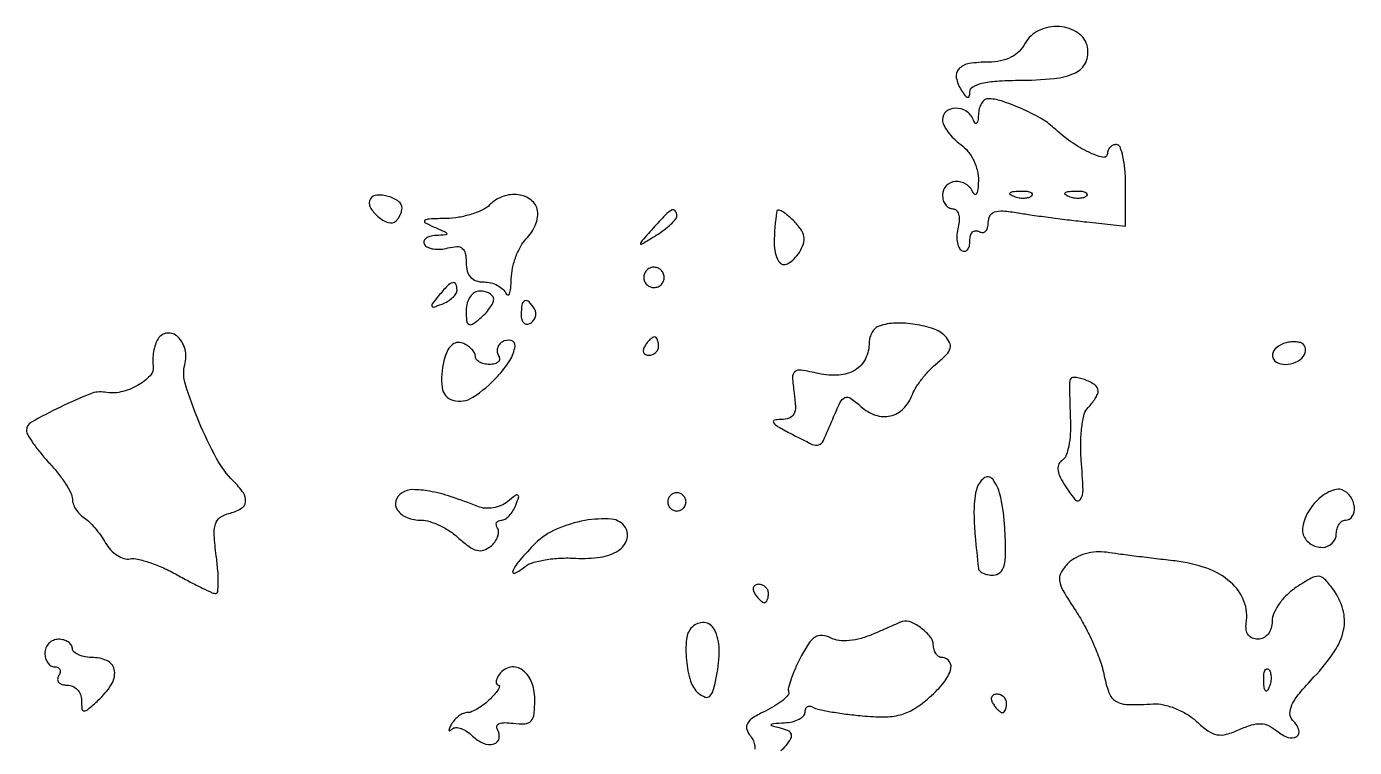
# Model space of a CAD drawing. Extents: x 0 to 5034, y 0 to 2560.
# Drawn here: x 679 to 824, y 2134.2 to 2212.9 of the extents above; entities that cross this region are included whole.
import ezdxf

# ---------------------------------------------------------------- set-up
doc = ezdxf.new("R2010")
doc.units = 0

msp = doc.modelspace()

# ---------------------------------------------------------------- linework, layer by layer
for points in [[(788.032075, 2211.059932, -0.075223), (787.367649, 2210.170438, -0.076235), (786.472585, 2209.522074, -0.069611), (785.352027, 2209.131071, -0.049222), (784.023833, 2209, 0.039154), (781.91424, 2208.834546, 0.161699), (780.792686, 2208.254694, 0.247935), (780.510508, 2207.298437, 0.091485), (781.05067, 2205.952254, 0.019534), (781.479528, 2205.329562, 0.180775), (781.750153, 2205.155742, 0.409565), (781.926117, 2205.267095, 0.054277), (781.984687, 2205.75, -0.266772), (782.310528, 2206.301496, -0.070091), (783.302362, 2206.692816, -0.042932), (784.917669, 2206.936993, -0.015326), (787.25, 2207.015313, 0.022067), (791.192008, 2207.200896, 0.08828), (793.513537, 2207.83659, 0.175222), (794.63592, 2208.970029, 0.156558), (794.839842, 2210.619827, 0.200205), (793.81642, 2212.172406, 0.132837), (791.769524, 2212.870513, 0.123154), (789.5292, 2212.461645, 0.164923)], [(782.921053, 2203.25, -0.021021), (782.862835, 2202.583427, -0.185333), (782.724694, 2202.327933, -0.449116), (782.54862, 2202.351958, -0.051902), (782.337719, 2202.75, 0.159255), (781.588465, 2203.640656, 0.142022), (780.420581, 2203.968151, 0.17249), (779.413301, 2203.600034, 0.223305), (779, 2202.720759, 0.115942), (779.139145, 2202.128761, 0.043072), (779.5875, 2201.393849, 0.039803), (780.234732, 2200.646083, 0.038332), (781, 2200, -0.069999), (781.781653, 2199.250663, -0.054085), (782.407962, 2198.248722, -0.053761), (782.808218, 2197.128572, -0.066842), (782.921053, 2196.029241, -0.018825), (782.858915, 2195.12816, -0.080507), (782.717133, 2194.610152, -0.418377), (782.533076, 2194.542868, -0.188497), (782.337719, 2194.75, 0.157601), (781.564728, 2195.674917, 0.160551), (780.402786, 2195.96373, 0.183281), (779.4046, 2195.497092, 0.195162), (779, 2194.5, 0.072803), (779.083904, 2193.926814, 0.087528), (779.32801, 2193.440625, 0.100509), (779.69081, 2193.115603, 0.133328), (780.116631, 2193, -0.196983), (780.503889, 2192.841275, -0.126681), (780.757183, 2192.419485, -0.086541), (780.832365, 2191.775012, -0.049856), (780.710511, 2191.000996, 0.046215), (780.577577, 2190.194768, 0.054994), (780.607491, 2189.424696, 0.064046), (780.78447, 2188.801315, 0.15438), (781.09388, 2188.441979, 0.167665), (781.437116, 2188.364744, 0.190163), (781.733827, 2188.521767, 0.12142), (781.934534, 2188.920279, 0.056284), (782, 2189.5, -0.063222), (782.072951, 2190.074636, -0.134005), (782.29375, 2190.461189, -0.191582), (782.620597, 2190.602013, -0.146489), (783, 2190.5, 0.144781), (783.379459, 2190.39661, 0.191528), (783.70625, 2190.534785, 0.135104), (783.92698, 2190.916997, 0.06387), (784, 2191.486296, -0.12051), (784.18227, 2192.231557, -0.196314), (784.671843, 2192.646749, -0.100248), (785.599525, 2192.754701, -0.020386), (787.25, 2192.547731, 0.005817), (788.796599, 2192.307839, 0.002762), (790.79375, 2192.033064, 0.002737), (792.885499, 2191.76868, 0.003877), (794.75, 2191.558037), (799, 2191.111239), (799, 2195.555619, 0.02121), (798.927707, 2197.25904, 0.034135), (798.70625, 2198.694463, 0.03766), (798.388361, 2199.734618, 0.309038), (798, 2200, 0.099904), (797.618374, 2199.92298, 0.098144), (797.29375, 2199.703761, 0.097739), (797.076311, 2199.376411, 0.098179), (797, 2198.991526, -0.484296), (796.516259, 2198.609237, -0.054536), (794.991324, 2199.152427, -0.040184), (793.022635, 2200.309837, -0.033506), (791.133491, 2201.833749, 0.058023), (789.704564, 2202.875306, 0.024899), (787.590255, 2203.933822, 0.024209), (785.434947, 2204.759802, 0.079557), (783.9349, 2205, 0.176602), (783.571867, 2204.867647, 0.086844), (783.251436, 2204.485938, 0.069), (783.020401, 2203.919554, 0.051156)], [(716.543035, 2194.069633, 0.269367), (716.518775, 2193.182228, 0.091316), (717.363406, 2192.139964, 0.093781), (718.508009, 2191.483672, 0.287284), (719.342009, 2191.675343, 0.047878), (719.593848, 2191.980654, 0.0376), (719.806715, 2192.353412, 0.03875), (719.95262, 2192.733824, 0.072321), (720, 2193.059678, 0.243814), (719.616725, 2193.798952, 0.082678), (718.491654, 2194.341344, 0.08299), (717.254949, 2194.488758, 0.247437)], [(729.556556, 2193.413699, -0.085279), (728.781061, 2192.865605, -0.035366), (727.582462, 2192.394628, -0.033689), (726.196754, 2192.060875, -0.036977), (724.821429, 2191.929715, 0.005475), (722.967042, 2191.870155, 0.143488), (722.499907, 2191.711148, 0.55917), (722.514707, 2191.47286, 0.020801), (723.5, 2191, -0.004561), (724.715843, 2190.464345, -0.240506), (724.870499, 2190.270989, -0.453283), (724.763078, 2190.129261, -0.008061), (723.690983, 2190.070285, 0.050739), (723.037761, 2189.978083, 0.105867), (722.577869, 2189.754474, 0.175084), (722.382164, 2189.442757, 0.194278), (722.441979, 2189.09388, 0.15438), (722.801315, 2188.78447, 0.064046), (723.424696, 2188.607491, 0.054994), (724.194768, 2188.577577, 0.046215), (725.000996, 2188.710511, -0.050874), (725.98288, 2188.863046, -0.183409), (726.575637, 2188.672955, -0.178521), (726.902639, 2188.132789, -0.047797), (727, 2187.116631, 0.063862), (727.119234, 2186.186917, 0.120771), (727.476382, 2185.526082, 0.129778), (728.077714, 2185.134834, 0.079846), (728.916667, 2185, -0.060204), (729.687147, 2184.90689, -0.059088), (730.418476, 2184.632812, -0.064373), (731.003208, 2184.228318, -0.113869), (731.337719, 2183.75, 0.256679), (731.532382, 2183.591046, 0.364349), (731.717133, 2183.695982, 0.064934), (731.858269, 2184.310484, 0.017027), (731.921053, 2185.321429, -0.046158), (732.065291, 2186.515383, -0.036069), (732.432107, 2187.76936, -0.037132), (732.949944, 2188.895745, -0.070177), (733.549949, 2189.692806, 0.053045), (734.120655, 2190.399404, 0.047121), (734.55649, 2191.238113, 0.049879), (734.802526, 2192.076664, 0.094984), (734.799949, 2192.776902, 0.179663), (734.086564, 2193.944094, 0.137302), (732.693419, 2194.522874, 0.116606), (731.011497, 2194.334886, 0.110934)], [(788.729167, 2194.395833, -0.126455), (788.402231, 2194.202593, -0.060344), (787.916927, 2194.123424, -0.05415), (787.359369, 2194.160852, -0.051402), (786.8125, 2194.316886, -0.054073), (786.395823, 2194.538436, -0.470617), (786.37858, 2194.720685, -0.168741), (786.670344, 2194.862007, -0.018894), (787.416667, 2194.921053, -0.028489), (788.112848, 2194.910055, -0.077125), (788.592839, 2194.799335, -0.208169), (788.77538, 2194.614691, -0.296942)], [(794.729167, 2194.395833, -0.126455), (794.402231, 2194.202593, -0.060344), (793.916927, 2194.123424, -0.05415), (793.359369, 2194.160852, -0.051402), (792.8125, 2194.316886, -0.054073), (792.395823, 2194.538436, -0.470617), (792.37858, 2194.720685, -0.168741), (792.670344, 2194.862007, -0.018894), (793.416667, 2194.921053, -0.028489), (794.112848, 2194.910055, -0.077125), (794.592839, 2194.799335, -0.208169), (794.77538, 2194.614691, -0.296942)], [(747.404988, 2190.858346, 0.001098), (746.049676, 2189.327905, 0.295422), (746.024907, 2189.161867, 0.449461), (746.151131, 2189.122881, 0.001408), (747.75, 2190.098893, 0.022758), (748.611539, 2190.683742, 0.029718), (749.339062, 2191.298162, 0.030245), (749.864302, 2191.862427, 0.174005), (750, 2192.240547, 0.153294), (749.832959, 2192.772584, 0.379767), (749.466776, 2192.860827, 0.079523), (748.758426, 2192.324427, 0.009245)], [(760.9, 2192.714286, 0.029657), (760.622098, 2189.239185, 0.131953), (761.108171, 2187.269026, 0.421579), (762.097609, 2186.996705, 0.120247), (763.374063, 2188.231236, 0.060094), (763.817855, 2189.167332, 0.127084), (763.873511, 2189.962853, 0.111216), (763.534343, 2190.75513, 0.039869), (762.733049, 2191.695522, 0.022248), (762.060454, 2192.310784, 0.047324), (761.479708, 2192.709667, 0.089926), (761.07714, 2192.846611, 0.416979)], [(746.552786, 2186.08541, 0.099038), (746.401684, 2185.679226, 0.097945), (746.417584, 2185.244476, 0.097945), (746.597789, 2184.848514, 0.099038), (746.91459, 2184.552786, 0.099038), (747.320774, 2184.401684, 0.097945), (747.755524, 2184.417584, 0.097945), (748.151486, 2184.597789, 0.099038), (748.447214, 2184.91459, 0.099038), (748.598316, 2185.320774, 0.097945), (748.582416, 2185.755524, 0.097945), (748.402211, 2186.151486, 0.099038), (748.08541, 2186.447214, 0.099038), (747.679226, 2186.598316, 0.097945), (747.244476, 2186.582416, 0.097945), (746.848514, 2186.402211, 0.099038)], [(723.981001, 2183.477108, 0.008807), (723.292701, 2182.617386, 0.27071), (723.258808, 2182.355597, 0.389672), (723.458284, 2182.264678, 0.012731), (724.358556, 2182.584097, 0.0442), (724.986565, 2182.891147, 0.05126), (725.517826, 2183.291272, 0.058677), (725.882557, 2183.719384, 0.148172), (726, 2184.106989, 0.097466), (725.870501, 2184.765008, 0.389178), (725.530548, 2184.925, 0.127361), (724.946872, 2184.562498, 0.017238)], [(727, 2181.877555, 0.02153), (727.04858, 2180.749908, 0.243483), (727.280049, 2180.38379, 0.285199), (727.682027, 2180.394365, 0.027702), (728.5, 2181, 0.031583), (729.074049, 2181.54111, 0.034151), (729.559375, 2182.136985, 0.036411), (729.899069, 2182.700558, 0.117955), (730, 2183.122445, 0.167044), (729.884944, 2183.457225, 0.095133), (729.559375, 2183.742218, 0.075975), (729.073753, 2183.93488, 0.056567), (728.5, 2184, 0.132926), (727.911399, 2183.840705, 0.107148), (727.426683, 2183.396259, 0.089651), (727.108268, 2182.713548, 0.064485)], [(733, 2181.440983, 0.067432), (733.074611, 2180.890269, 0.140899), (733.298542, 2180.524436, 0.190788), (733.63036, 2180.397824, 0.136093), (734.016312, 2180.510081, 0.090427), (734.360589, 2180.820631, 0.095498), (734.565079, 2181.22714, 0.099685), (734.598899, 2181.665803, 0.108373), (734.457295, 2182.069098, 0.050477), (733.86686, 2182.838655, 0.315493), (733.407182, 2182.933879, 0.25701), (733.085158, 2182.519563, 0.039415)], [(772.087565, 2180.195855, 0.108027), (771.671773, 2179.948326, 0.070194), (771.319472, 2179.51128, 0.065586), (771.081313, 2178.959256, 0.06919), (771, 2178.37446, -0.115519), (770.590389, 2176.625208, -0.141668), (769.46132, 2175.392394, -0.121085), (767.69251, 2174.831962, -0.07204), (765.477538, 2175.005066, 0.015447), (763.556157, 2175.376444, 0.212923), (762.886979, 2175.198758, 0.243819), (762.623794, 2174.598759, 0.020201), (762.808607, 2172.850685, -0.026915), (762.943221, 2171.390193, -0.127281), (762.765244, 2170.575607, -0.196942), (762.265722, 2170.143135, -0.080515), (761.363499, 2169.993839, 0.059944), (760.652107, 2169.905857, 0.51946), (760.555122, 2169.655668, 0.115914), (760.998266, 2169.24149, 0.010025), (762.364307, 2168.493839, 0.007158), (764.786038, 2167.274593, 0.195372), (765.485375, 2167.22822, 0.209236), (765.995692, 2167.686929, 0.008347), (767.013616, 2170.032872, -0.013259), (767.833418, 2171.872515, -0.178014), (768.353542, 2172.379625, -0.26515), (768.965683, 2172.319456, -0.029812), (770.097691, 2171.411591, 0.100557), (771.685586, 2170.470253, 0.142046), (773.318163, 2170.384495, 0.142913), (774.736365, 2171.184542, 0.10226), (775.724051, 2172.727319, -0.051727), (776.128905, 2173.526295, -0.024088), (776.805161, 2174.472486, -0.023559), (777.617261, 2175.40628, -0.030337), (778.45137, 2176.179017, 0.028321), (779.44052, 2177.08801, 0.124495), (779.833535, 2177.769269, 0.185621), (779.775601, 2178.400511, 0.079744), (779.277627, 2179.101391, 0.11662), (778.033579, 2179.884323, 0.044646), (776.034501, 2180.37415, 0.044233), (773.875119, 2180.509614, 0.074133)], [(693.363986, 2178.798558, 0.05815), (693.071423, 2178.183189, 0.035581), (692.867279, 2177.40482, 0.035298), (692.773757, 2176.593715, 0.051773), (692.816229, 2175.877424, -0.231225), (692.481429, 2174.76275, -0.079571), (691.120571, 2173.694006, -0.070905), (689.289268, 2172.993468, -0.101546), (687.55635, 2172.956399, 0.142044), (685.969745, 2172.795303, 0.017098), (682.721639, 2171.354204, 0.013194), (679.527836, 2169.698935, 0.27306), (679, 2168.804482, 0.135232), (679.13647, 2168.309129, 0.017727), (679.734375, 2167.382679, 0.019551), (680.542674, 2166.314237, 0.015229), (681.5, 2165.216574, -0.020509), (682.457044, 2164.095562, -0.0241), (683.265625, 2162.956834, -0.02402), (683.847044, 2161.944267, -0.118856), (684, 2161.309908, 0.087077), (684.091618, 2160.78782, 0.052268), (684.367188, 2160.220064, 0.050334), (684.771831, 2159.695329, 0.061122), (685.25, 2159.29969, -0.052259), (685.809166, 2158.85344, -0.021933), (686.465526, 2158.147409, -0.021414), (687.10731, 2157.324353, -0.026048), (687.632641, 2156.5, 0.059738), (688.180517, 2155.755823, 0.061089), (688.885053, 2155.168621, 0.067495), (689.632501, 2154.818561, 0.120734), (690.305654, 2154.776157, -0.102129), (691.130219, 2154.754585, -0.024502), (692.453216, 2154.37601, -0.024159), (693.959341, 2153.781412, -0.021864), (695.453429, 2153.026157, 0.006603), (696.879088, 2152.249998, 0.009167), (698.177776, 2151.595184, 0.006193), (699.276184, 2151.083041, 0.106375), (699.662085, 2151, 0.388165), (699.872877, 2151.192674, 0.019439), (699.924609, 2152.208631, 0.02284), (699.879872, 2153.536798, 0.013498), (699.71147, 2155.114488, -0.015808), (699.481018, 2157.37224, -0.089802), (699.611902, 2158.568044, -0.165867), (700.113865, 2159.275815, -0.092612), (701.0798, 2159.731119, 0.064881), (702.409779, 2160.270612, 0.233595), (702.909667, 2161.006185, 0.18985), (702.67616, 2161.971675, 0.043244), (701.573023, 2163.28412, -0.072492), (699.735607, 2165.748521, -0.025227), (697.822423, 2169.755093, -0.022052), (696.337679, 2173.810529, -0.141594), (696.282459, 2175.972124, 0.123471), (696.299288, 2177.641694, 0.142401), (695.512583, 2179.020439, 0.21979), (694.370254, 2179.420259, 0.232775)], [(724.561105, 2176.387438, 0.091003), (724.373783, 2173.48263, 0.301083), (725.551981, 2172.089513, 0.219244), (727.717759, 2172.411901, 0.061), (730.406021, 2174.682073, 0.045503), (731.767442, 2176.448149, 0.108302), (732.332802, 2177.996852, 0.386422), (731.91059, 2178.609738, 0.198457), (730.91459, 2178.447214, 0.097277), (730.596957, 2178.152776, 0.097513), (730.414623, 2177.760315, 0.098348), (730.395525, 2177.330874, 0.100828), (730.542705, 2176.930902, -0.153598), (730.63237, 2176.57792, -0.191518), (730.49107, 2176.273452, -0.129571), (730.114487, 2176.067661, -0.06068), (729.559017, 2176, -0.055333), (728.962643, 2176.066201, -0.074909), (728.457961, 2176.262322, -0.094345), (728.119439, 2176.552301, -0.170202), (728, 2176.893011, 0.132269), (727.897295, 2177.274463, 0.062715), (727.586312, 2177.682447, 0.055674), (727.130355, 2178.053435, 0.051387), (726.591699, 2178.326438, 0.142285), (725.954695, 2178.379902, 0.141786), (725.387165, 2178.083983, 0.097735), (724.915527, 2177.414344, 0.043242)], [(746.5, 2178, 0.082592), (746.343488, 2177.6179, 0.161196), (746.3746, 2177.29375, 0.182303), (746.586039, 2177.078288, 0.108972), (746.940983, 2177, 0.093332), (747.345238, 2177.076123, 0.09642), (747.688914, 2177.29375, 0.099167), (747.918938, 2177.618444, 0.105053), (748, 2178, 0.042167), (747.967655, 2178.382849, 0.061769), (747.870461, 2178.70625, 0.081139), (747.727648, 2178.92554, 0.210953), (747.559017, 2179, 0.151918), (747.34829, 2178.934461, 0.038439), (747.066025, 2178.70625, 0.035638), (746.768994, 2178.382774, 0.029505)], [(816.25, 2178.281721, 0.109978), (815.328295, 2177.69937, 0.221452), (815.03797, 2176.909818, 0.250212), (815.462352, 2176.253317, 0.127326), (816.440983, 2176, 0.106441), (817.545947, 2176.237922, 0.119294), (818.403031, 2176.905355, 0.185342), (818.648399, 2177.684271, 0.25374), (818.266312, 2178.295956, 0.089043), (817.883168, 2178.430559, 0.041846), (817.357917, 2178.470863, 0.039704), (816.784906, 2178.421216, 0.044685)], [(792.903108, 2174.218615, 0.034215), (792.873012, 2173.760637, 0.003261), (792.883445, 2172.639416, 0.004151), (792.915736, 2171.301377, 0.003261), (792.972231, 2169.851737, -0.027381), (792.958837, 2168.407496, -0.034663), (792.78144, 2167.084773, -0.037138), (792.484408, 2166.039464, -0.168087), (792.089602, 2165.555377, 0.137249), (791.708789, 2165.142008, 0.135171), (791.594905, 2164.588507, 0.089066), (791.77402, 2163.867379, 0.034296), (792.261025, 2162.95364, 0.029183), (793.46386, 2161.256599, 0.497158), (794.052654, 2161.272437, 0.167427), (794.351346, 2162.275632, 0.009243), (794.149196, 2165.59199, -0.023727), (794.090379, 2167.433983, -0.028522), (794.215999, 2169.162313, -0.029336), (794.4851, 2170.57495, -0.135445), (794.89199, 2171.29199, 0.028366), (795.316047, 2171.767099, 0.030118), (795.674522, 2172.278094, 0.031575), (795.926411, 2172.752161, 0.10672), (796, 2173.093011, 0.249078), (795.64402, 2173.763273, 0.061511), (794.497103, 2174.348012, 0.072077), (793.350228, 2174.586126, 0.392928)], [(782.698416, 2162.305047, 0.044638), (782.482783, 2161.019448, 0.025685), (782.442542, 2159.448354, 0.016204), (782.570846, 2157.244592, 0.004335), (782.918758, 2153.75, 0.183384), (783.064741, 2153.463068, 0.0769), (783.432112, 2153.220313, 0.061711), (783.952249, 2153.055325, 0.046006), (784.55226, 2153, 0.187646), (785.293646, 2153.28839, 0.149007), (785.733643, 2154.034202, 0.062432), (785.897238, 2155.482723, 0.011536), (785.80226, 2158.171397, 0.034903), (785.37827, 2161.461564, 0.111995), (784.480713, 2163.466066, 0.426125), (783.519078, 2163.583084, 0.159031)], [(720.005807, 2162.003589, 0.184409), (719.329292, 2161.118282, 0.228042), (719.493437, 2160.105239, 0.150526), (720.54118, 2159.287137, 0.091285), (722.10083, 2159, -0.076633), (723.012788, 2158.859402, -0.035861), (724.12611, 2158.417789, -0.034456), (725.250758, 2157.776543, -0.040757), (726.211047, 2157.018007, 0.029939), (727.306038, 2156.113969, 0.094918), (728.161538, 2155.710135, 0.138677), (728.91312, 2155.72805, 0.098642), (729.658223, 2156.131313, 0.057421), (730.122149, 2156.616155, 0.069442), (730.429324, 2157.165335, 0.082324), (730.539963, 2157.69206, 0.150199), (730.429973, 2158.113307, -0.084072), (730.292381, 2158.452048, -0.162821), (730.322601, 2158.739534, -0.181209), (730.514106, 2158.930781, -0.106954), (730.833994, 2159, 0.141463), (731.244392, 2159.118483, 0.060509), (731.691392, 2159.482174, 0.053137), (732.104408, 2160.013511, 0.047078), (732.415903, 2160.641444, 0.01278), (732.734004, 2161.538278, 0.385224), (732.644099, 2161.739539, 0.274527), (732.383972, 2161.70802, 0.009072), (731.535627, 2161.029568, -0.073951), (730.820847, 2160.596147, -0.058753), (729.952354, 2160.346328, -0.059194), (729.056882, 2160.306486, -0.078172), (728.262735, 2160.492273, 0.016912), (725.354353, 2161.560576, 0.034305), (722.993643, 2162.162396, 0.044157), (721.171604, 2162.331923, 0.140436)], [(749, 2161, 0.099038), (749.076342, 2160.618362, 0.097945), (749.29375, 2160.29375, 0.097945), (749.618362, 2160.076342, 0.099038), (750, 2160, 0.099038), (750.381638, 2160.076342, 0.097945), (750.70625, 2160.29375, 0.097945), (750.923658, 2160.618362, 0.099038), (751, 2161, 0.099038), (750.923658, 2161.381638, 0.097945), (750.70625, 2161.70625, 0.097945), (750.381638, 2161.923658, 0.099038), (750, 2162, 0.099038), (749.618362, 2161.923658, 0.097945), (749.29375, 2161.70625, 0.097945), (749.076342, 2161.381638, 0.099038)], [(819.576203, 2160.818009, 0.046015), (818.958976, 2159.946327, 0.047944), (818.521402, 2158.988054, 0.052845), (818.31369, 2158.088568, 0.122548), (818.397766, 2157.405823, 0.156943), (819.210958, 2156.395587, 0.153139), (820.469235, 2156.036788, 0.182448), (821.554638, 2156.479229, 0.208652), (822, 2157.5, -0.064853), (822.074694, 2158.073457, -0.082425), (822.29375, 2158.559375, -0.098894), (822.618646, 2158.884432, -0.148195), (823, 2159, 0.262854), (823.745825, 2159.421186, 0.163695), (823.969038, 2160.428214, 0.122631), (823.543221, 2161.593206, 0.153673), (822.647052, 2162.305197, 0.142734), (822.004023, 2162.358597, 0.062658), (821.186899, 2162.082495, 0.05477), (820.333645, 2161.547032, 0.048246)], [(734.545455, 2156.454545, 0.016295), (732.850836, 2154.645719, 0.074591), (732.074659, 2153.438281, 0.706277), (732.315112, 2153.2082, 0.056617), (733.407828, 2153.923504, -0.102597), (734.225913, 2154.358019, -0.029882), (735.624064, 2154.67658, -0.028669), (737.279737, 2154.854337, -0.027148), (738.975512, 2154.846447, 0.052073), (741.644078, 2154.966925, 0.102081), (743.631318, 2155.698243, 0.177328), (744.53777, 2156.857296, 0.220019), (744.375, 2158.202254, 0.24044), (742.875696, 2159.111818, 0.062416), (739.969195, 2158.962606, 0.058664), (736.842291, 2158.018739, 0.094038)], [(792.734535, 2154.305964, 0.064495), (791.950019, 2153.287969, 0.172684), (791.783348, 2152.401176, 0.095082), (792.189183, 2151.274754, 0.012301), (793.55507, 2149.096148, -0.024034), (794.522027, 2147.47031, -0.017623), (795.441088, 2145.583375, -0.017886), (796.185727, 2143.731079, -0.037286), (796.603273, 2142.233637, 0.036012), (797.171379, 2140.176022, 0.172336), (797.927891, 2139.245659, 0.134213), (799.215088, 2138.875594, 0.018805), (802.00781, 2138.944, -0.070682), (803.12817, 2138.855269, -0.040559), (804.424806, 2138.452416, -0.039617), (805.688197, 2137.824107, -0.052381), (806.714276, 2137.051566, 0.032173), (807.987691, 2136.009742, 0.108439), (808.970653, 2135.587948, 0.115612), (810.003614, 2135.630214, 0.039128), (811.426852, 2136.148625, -0.031721), (812.744263, 2136.650687, -0.084222), (813.739441, 2136.783463, -0.102315), (814.604785, 2136.572312, -0.062449), (815.494552, 2136.004521, 0.083156), (816.720875, 2135.291271, 0.239509), (817.670525, 2135.395481, 0.349418), (817.909393, 2136.118651, 0.10845), (817.248018, 2137.151982, -0.194935), (816.935965, 2137.889323, -0.11779), (817.145168, 2138.828455, -0.060244), (817.962113, 2140.091784, -0.016085), (819.55601, 2141.885316, 0.040285), (821.767982, 2144.630908, 0.096835), (822.791556, 2147.021303, 0.12272), (822.718449, 2149.255764, 0.088844), (821.621234, 2151.503316, 0.032823), (820.721172, 2152.578449, 0.193924), (820.065371, 2152.875323, 0.14143), (819.267888, 2152.681008, 0.015011), (817.621234, 2151.671392, 0.047769), (816.618463, 2150.867919, 0.045719), (815.769987, 2149.877681, 0.049209), (815.188042, 2148.858315, 0.105489), (815, 2147.976947, -0.073661), (814.885459, 2147.203672, -0.093984), (814.552365, 2146.566239, -0.10617), (814.046921, 2146.148821, -0.120264), (813.437142, 2146, -0.103214), (812.828737, 2146.126944, -0.133968), (812.386861, 2146.482629, -0.122006), (812.160703, 2147.042529, -0.077275), (812.170019, 2147.75, 0.136435), (811.919409, 2150.156005, 0.119736), (810.461461, 2152.227336, 0.094551), (807.872912, 2153.746092, 0.05761), (804.407578, 2154.54639, -0.001808), (802.338588, 2154.786405, -0.001589), (800.180124, 2155.051677, -0.001596), (798.233691, 2155.303487, -0.004803), (796.907738, 2155.492311, 0.056894), (795.77068, 2155.534851, 0.050217), (794.60244, 2155.326343, 0.052004), (793.544006, 2154.902505, 0.075292)], [(758.5, 2151, 0.029505), (758.768994, 2150.617226, 0.035638), (759.066025, 2150.29375, 0.038439), (759.34829, 2150.065539, 0.151918), (759.559017, 2150, 0.210953), (759.727648, 2150.07446, 0.081139), (759.870461, 2150.29375, 0.061769), (759.967655, 2150.617151, 0.042167), (760, 2151, 0.105053), (759.918938, 2151.381556, 0.099167), (759.688914, 2151.70625, 0.09642), (759.345238, 2151.923877, 0.093332), (758.940983, 2152, 0.108972), (758.586039, 2151.921712, 0.182303), (758.3746, 2151.70625, 0.161196), (758.343488, 2151.3821, 0.082592)], [(751.666667, 2147.333333, 0.173665), (751.04593, 2146.01992, 0.048754), (751.045541, 2143.715946, 0.04901), (751.499027, 2141.422368, 0.147283), (752.371792, 2140.106403, 0.084116), (753.085665, 2139.693021, 0.286146), (753.589665, 2139.795369, 0.136017), (753.977403, 2140.438306, 0.018729), (754.344604, 2141.973021, 0.051413), (754.622606, 2144.901091, 0.114304), (754.10253, 2147.066635, 0.260025), (753.002087, 2147.817386, 0.222389)], [(681, 2144.5, 0.06887), (681.079345, 2143.926682, 0.085131), (681.311086, 2143.440625, 0.099915), (681.655173, 2143.115626, 0.140337), (682.059017, 2143, -0.108972), (682.413961, 2142.921712, -0.182303), (682.6254, 2142.70625, -0.161196), (682.656512, 2142.3821, -0.082592), (682.5, 2142, 0.139169), (682.392057, 2141.620352, 0.191142), (682.521475, 2141.29375, 0.138808), (682.889346, 2141.073267, 0.066118), (683.440983, 2141, -0.105311), (684.035831, 2140.873307, -0.099211), (684.542039, 2140.513847, -0.09635), (684.881337, 2139.976772, -0.093101), (685, 2139.345012, 0.026057), (685.049448, 2138.396826, 0.384662), (685.277568, 2138.191788, 0.177294), (685.684408, 2138.341776, 0.007854), (686.833333, 2139.349169, 0.066516), (688.251865, 2141.025139, 0.170797), (688.610748, 2142.549419, 0.24584), (687.909933, 2143.597881, 0.125518), (686.333333, 2144, -0.040942), (685.439952, 2144.073276, -0.060377), (684.685417, 2144.29375, -0.079389), (684.172906, 2144.617456, -0.215499), (684, 2145, 0.148195), (683.884432, 2145.381354, 0.098894), (683.559375, 2145.70625, 0.082425), (683.073457, 2145.925306, 0.064853), (682.5, 2146, 0.099038), (681.927543, 2145.885486, 0.097945), (681.440625, 2145.559375, 0.097945), (681.114514, 2145.072457, 0.099038)], [(730.53422, 2142.055368, 0.042105), (730.328806, 2141.650396, 0.091401), (730.258759, 2141.310014, 0.169071), (730.330126, 2141.090484, 0.234541), (730.512412, 2141, -0.453151), (730.62382, 2140.872939, -0.098889), (730.517039, 2140.559375, -0.045231), (730.175368, 2140.07647, -0.019811), (729.642857, 2139.5, -0.030489), (728.994177, 2138.925949, -0.031321), (728.286086, 2138.440625, -0.032985), (727.62165, 2138.101196, -0.101938), (727.130446, 2138, 0.102343), (726.690238, 2137.908942, 0.05437), (726.204123, 2137.632812, 0.050835), (725.748983, 2137.228117, 0.055112), (725.398692, 2136.75, 0.016912), (725.158852, 2136.298575, 0.141874), (725.119597, 2136.073512, 0.538912), (725.213352, 2136.02553, 0.054537), (725.458722, 2136.202381, -0.183296), (725.866381, 2136.360927, -0.083946), (726.438491, 2136.269101, -0.066292), (727.082852, 2135.950625, -0.048531), (727.699667, 2135.44319, 0.097306), (728.867708, 2134.658757, 0.164698), (730.031338, 2134.576084, 0.291555), (730.590398, 2135.178753, 0.185606), (730.407001, 2136.150475, -0.215768), (730.358958, 2136.522139, -0.228899), (730.607549, 2136.790856, -0.097326), (731.218829, 2136.902216, -0.031435), (732.140689, 2136.831377, 0.046388), (733.413891, 2136.771705, 0.202679), (734.079617, 2137.089859, 0.15744), (734.413517, 2137.852412, 0.025606), (734.494032, 2139.487454, 0.098842), (734.103817, 2141.421967, 0.150981), (733.014676, 2142.726163, 0.217631), (731.677663, 2142.923774, 0.185945)], [(814.683114, 2140.8125, -0.054073), (814.461564, 2140.395823, -0.470617), (814.279315, 2140.37858, -0.168741), (814.137993, 2140.670344, -0.018894), (814.078947, 2141.416667, -0.028489), (814.089945, 2142.112848, -0.077125), (814.200665, 2142.592839, -0.208169), (814.385309, 2142.77538, -0.296942), (814.604167, 2142.729167, -0.126455), (814.797407, 2142.402231, -0.060344), (814.876576, 2141.916927, -0.05415), (814.839148, 2141.359369, -0.051402)], [(784.5, 2139, 0.029505), (784.768994, 2138.617226, 0.035638), (785.066025, 2138.29375, 0.038439), (785.34829, 2138.065539, 0.151918), (785.559017, 2138, 0.210953), (785.727648, 2138.07446, 0.081139), (785.870461, 2138.29375, 0.061769), (785.967655, 2138.617151, 0.042167), (786, 2139, 0.105053), (785.918938, 2139.381556, 0.099167), (785.688914, 2139.70625, 0.09642), (785.345238, 2139.923877, 0.093332), (784.940983, 2140, 0.108972), (784.586039, 2139.921712, 0.182303), (784.3746, 2139.70625, 0.161196), (784.343488, 2139.3821, 0.082592)]]:
    msp.add_lwpolyline(points, format="xyb", close=True)
msp.add_lwpolyline([(761.366899, 2133.874397, 0.05621), (761.930659, 2134.416449, 0.04035), (762.453007, 2135.160534, 0.216529), (762.503603, 2135.640928, 0.212995), (762.174767, 2136.000157, 0.039047), (761.303104, 2136.300448, -0.008423), (760.372776, 2136.558485, -0.526006), (760.327918, 2136.696187, -0.215052), (760.540288, 2136.810446, -0.004608), (761.75, 2136.883999, 0.044837), (762.611176, 2137.006346, 0.062715), (763.339062, 2137.277011, 0.080181), (763.83252, 2137.645405, 0.194779), (764, 2138.059017, -0.087706), (764.064443, 2138.423575, -0.166565), (764.249685, 2138.652634, -0.178425), (764.526014, 2138.71082, -0.102349), (764.849991, 2138.592711, 0.085421), (765.414282, 2138.365265, 0.009534), (766.779586, 2138.097521, 0.01137), (768.430182, 2137.844947, 0.008989), (770.225222, 2137.644647, 0.023789), (772.648497, 2137.534119, 0.062312), (774.373307, 2137.753393, 0.072643), (775.832814, 2138.363498, 0.042244), (777.375232, 2139.477302, 0.038092), (779.011192, 2141.115233, 0.091192), (779.871232, 2142.594018, 0.223209), (779.780348, 2143.554627, 0.265285), (779, 2144, -0.138107), (778.618662, 2144.107379, -0.100138), (778.29375, 2144.409197, -0.085896), (778.074991, 2144.860624, -0.070083), (778, 2145.393011, 0.174081), (777.69544, 2146.241268, 0.05653), (776.722886, 2147.181387, 0.056533), (775.56487, 2147.879564, 0.174639), (774.668213, 2147.954896, 0.035593), (774.542816, 2147.911506, 0.000352), (773.668162, 2147.536553, 0.001155), (772.661981, 2147.101623, 0.000748), (771.5, 2146.594088, -0.033588), (770.124931, 2146.098131, -0.046625), (768.838404, 2145.856276, -0.054005), (767.703747, 2145.873599, -0.087638), (766.784364, 2146.155985, 0.096691), (765.864869, 2146.420437, 0.167617), (765.102049, 2146.22981, 0.104232), (764.374538, 2145.503251, 0.025278), (763.514102, 2144.027271, 0.015423), (762.936467, 2142.820417, 0.020073), (762.487279, 2141.68067, 0.018113), (762.191178, 2140.720249, 0.143753), (762.201624, 2140.260478, -0.262247), (762.123337, 2139.883344, -0.040856), (761.556872, 2139.332402, -0.036584), (760.713061, 2138.734185, -0.024162), (759.666685, 2138.168977, 0.025553), (758.367397, 2137.462484, 0.10867), (757.733747, 2136.853416, 0.200582), (757.615027, 2136.245216, 0.123012), (757.936123, 2135.576967, -0.054122), (758.28761, 2135.045813, -0.06928), (758.481947, 2134.493111, -0.084634), (758.497052, 2134.004482, -0.163287)], format="xyb")

doc.saveas('drawing.dxf')
